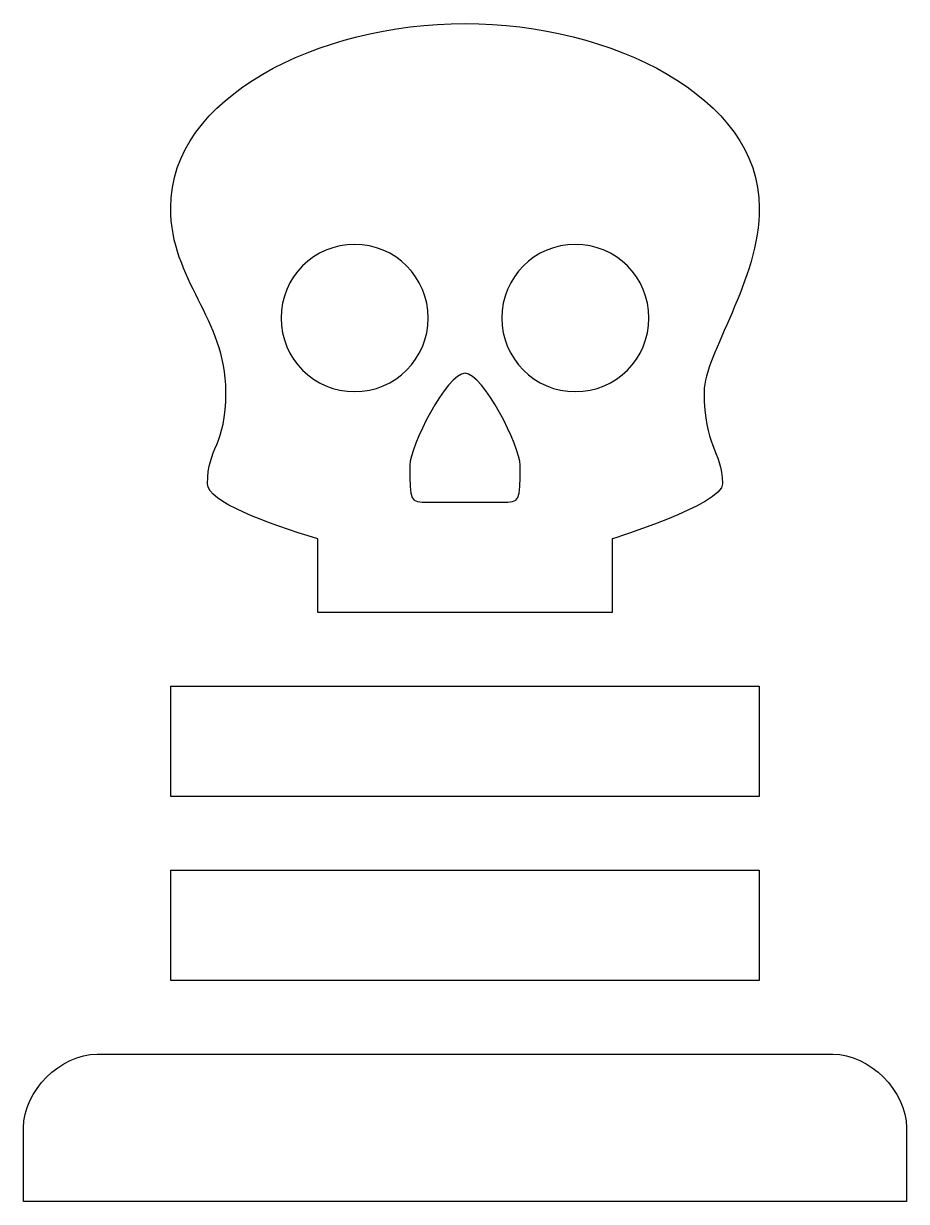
# Model space of a CAD drawing. Header units: centimetres. Extents: x -7.6 to 7.6, y -10.1 to 10.1.
import ezdxf

# ---------------------------------------------------------------- set-up
doc = ezdxf.new("R2010")
doc.units = ezdxf.units.CM
doc.header["$MEASUREMENT"] = 0
doc.layers.add('Layer 1', color=7, linetype='Continuous')

msp = doc.modelspace()

# ---------------------------------------------------------------- linework, layer by layer
at = {"layer": 'Layer 1'}
for points, knots in [([(0, 10.12031), (-2.52999, 10.12031), (-5.06016, 8.85527), (-5.06016, 6.95771), (-5.06016, 6.95771), (-5.06016, 5.69267), (-4.11138, 5.06015), (-4.11138, 3.79511), (-4.11138, 3.79511), (-4.11138, 2.84633), (-4.42764, 2.84633), (-4.42764, 2.21381), (-4.42764, 2.21381), (-4.42764, 1.89755), (-3.41536, 1.53904), (-2.53008, 1.26503), (-2.53008, 1.26503), (-2.53008, 1.26503), (-2.53008, -0.00001), (-2.53008, -0.00001), (-2.53008, -0.00001), (-2.53008, -0.00001), (2.53008, 0), (2.53008, 0), (2.53008, 0), (2.53008, 0), (2.53008, 1.26504), (2.53008, 1.26504), (2.53008, 1.26504), (2.53008, 1.26504), (4.43957, 1.85446), (4.42764, 2.21382), (4.42764, 2.21382), (4.40803, 2.80308), (4.11138, 2.84634), (4.11138, 3.79512), (4.11138, 3.79512), (4.11138, 4.42764), (5.07365, 5.72262), (5.06016, 6.95772), (5.06016, 6.95772), (5.06016, 8.85528), (2.53, 10.12032), (0, 10.12032), (0, 10.12032), (0, 10.12032), (0, 10.12031), (0, 10.12031)], [0, 0, 0, 0, 0.07692308, 0.07692308, 0.07692308, 0.07692308, 0.15384615, 0.15384615, 0.15384615, 0.15384615, 0.23076923, 0.23076923, 0.23076923, 0.23076923, 0.30769231, 0.30769231, 0.30769231, 0.30769231, 0.38461538, 0.38461538, 0.38461538, 0.38461538, 0.46153846, 0.46153846, 0.46153846, 0.46153846, 0.53846154, 0.53846154, 0.53846154, 0.53846154, 0.61538462, 0.61538462, 0.61538462, 0.61538462, 0.69230769, 0.69230769, 0.69230769, 0.69230769, 0.76923077, 0.76923077, 0.76923077, 0.76923077, 0.84615385, 0.84615385, 0.84615385, 0.84615385, 1, 1, 1, 1]), ([(-1.89756, 6.3252), (-1.19884, 6.3252), (-0.63252, 5.75876), (-0.63252, 5.06016), (-0.63252, 5.06016), (-0.63252, 4.36152), (-1.19884, 3.79512), (-1.89756, 3.79512), (-1.89756, 3.79512), (-2.59628, 3.79512), (-3.1626, 4.36152), (-3.1626, 5.06016), (-3.1626, 5.06016), (-3.1626, 5.75876), (-2.59628, 6.3252), (-1.89756, 6.3252)], [0, 0, 0, 0, 0.2, 0.2, 0.2, 0.2, 0.4, 0.4, 0.4, 0.4, 0.6, 0.6, 0.6, 0.6, 1, 1, 1, 1]), ([(1.89756, 6.3252), (2.59616, 6.3252), (3.1626, 5.75876), (3.1626, 5.06016), (3.1626, 5.06016), (3.1626, 4.36152), (2.5962, 3.79512), (1.89756, 3.79512), (1.89756, 3.79512), (1.19884, 3.79512), (0.63252, 4.36152), (0.63252, 5.06016), (0.63252, 5.06016), (0.63252, 5.75876), (1.19884, 6.3252), (1.89756, 6.3252)], [0, 0, 0, 0, 0.2, 0.2, 0.2, 0.2, 0.4, 0.4, 0.4, 0.4, 0.6, 0.6, 0.6, 0.6, 1, 1, 1, 1]), ([(0, 4.11138), (0.31626, 4.11138), (0.94878, 2.84634), (0.94878, 2.53008), (0.94878, 2.53008), (0.94878, 1.89756), (0.94878, 1.89756), (0.63252, 1.89756), (0.63252, 1.89756), (0.63252, 1.89756), (-0.63252, 1.89756), (-0.63252, 1.89756), (-0.63252, 1.89756), (-0.94878, 1.89756), (-0.94878, 1.89756), (-0.94878, 2.53008), (-0.94878, 2.53008), (-0.94878, 2.84634), (-0.31626, 4.11138), (0, 4.11138)], [0, 0, 0, 0, 0.16666667, 0.16666667, 0.16666667, 0.16666667, 0.33333333, 0.33333333, 0.33333333, 0.33333333, 0.5, 0.5, 0.5, 0.5, 0.66666667, 0.66666667, 0.66666667, 0.66666667, 1, 1, 1, 1]), ([(-5.06016, -1.26504), (-5.06016, -1.26504), (-5.06016, -3.1626), (-5.06016, -3.1626), (-5.06016, -3.1626), (-5.06016, -3.1626), (5.06016, -3.1626), (5.06016, -3.1626), (5.06016, -3.1626), (5.06016, -3.1626), (5.06016, -1.26504), (5.06016, -1.26504), (5.06016, -1.26504), (5.06016, -1.26504), (-5.06016, -1.26504), (-5.06016, -1.26504)], [0, 0, 0, 0, 0.2, 0.2, 0.2, 0.2, 0.4, 0.4, 0.4, 0.4, 0.6, 0.6, 0.6, 0.6, 1, 1, 1, 1]), ([(-5.06016, -4.42764), (-5.06016, -4.42764), (-5.06016, -6.3252), (-5.06016, -6.3252), (-5.06016, -6.3252), (-5.06016, -6.3252), (5.06016, -6.3252), (5.06016, -6.3252), (5.06016, -6.3252), (5.06016, -6.3252), (5.06016, -4.42764), (5.06016, -4.42764), (5.06016, -4.42764), (5.06016, -4.42764), (-5.06016, -4.42764), (-5.06016, -4.42764)], [0, 0, 0, 0, 0.2, 0.2, 0.2, 0.2, 0.4, 0.4, 0.4, 0.4, 0.6, 0.6, 0.6, 0.6, 1, 1, 1, 1]), ([(-6.3252, -7.59023), (-6.95772, -7.59023), (-7.59024, -8.22275), (-7.59024, -8.85527), (-7.59024, -8.85527), (-7.59024, -8.85527), (-7.59024, -10.12031), (-7.59024, -10.12031), (-7.59024, -10.12031), (-7.59024, -10.12031), (7.59023, -10.12031), (7.59023, -10.12031), (7.59023, -10.12031), (7.59023, -10.12031), (7.59023, -8.85527), (7.59023, -8.85527), (7.59023, -8.85527), (7.59023, -8.22275), (6.95771, -7.59023), (6.32519, -7.59023), (6.32519, -7.59023), (6.32519, -7.59023), (-6.3252, -7.59023), (-6.3252, -7.59023)], [0, 0, 0, 0, 0.14285714, 0.14285714, 0.14285714, 0.14285714, 0.28571429, 0.28571429, 0.28571429, 0.28571429, 0.42857143, 0.42857143, 0.42857143, 0.42857143, 0.57142857, 0.57142857, 0.57142857, 0.57142857, 0.71428571, 0.71428571, 0.71428571, 0.71428571, 1, 1, 1, 1])]:
    msp.add_open_spline(points, degree=3, knots=knots, dxfattribs=at)

doc.saveas('drawing.dxf')
